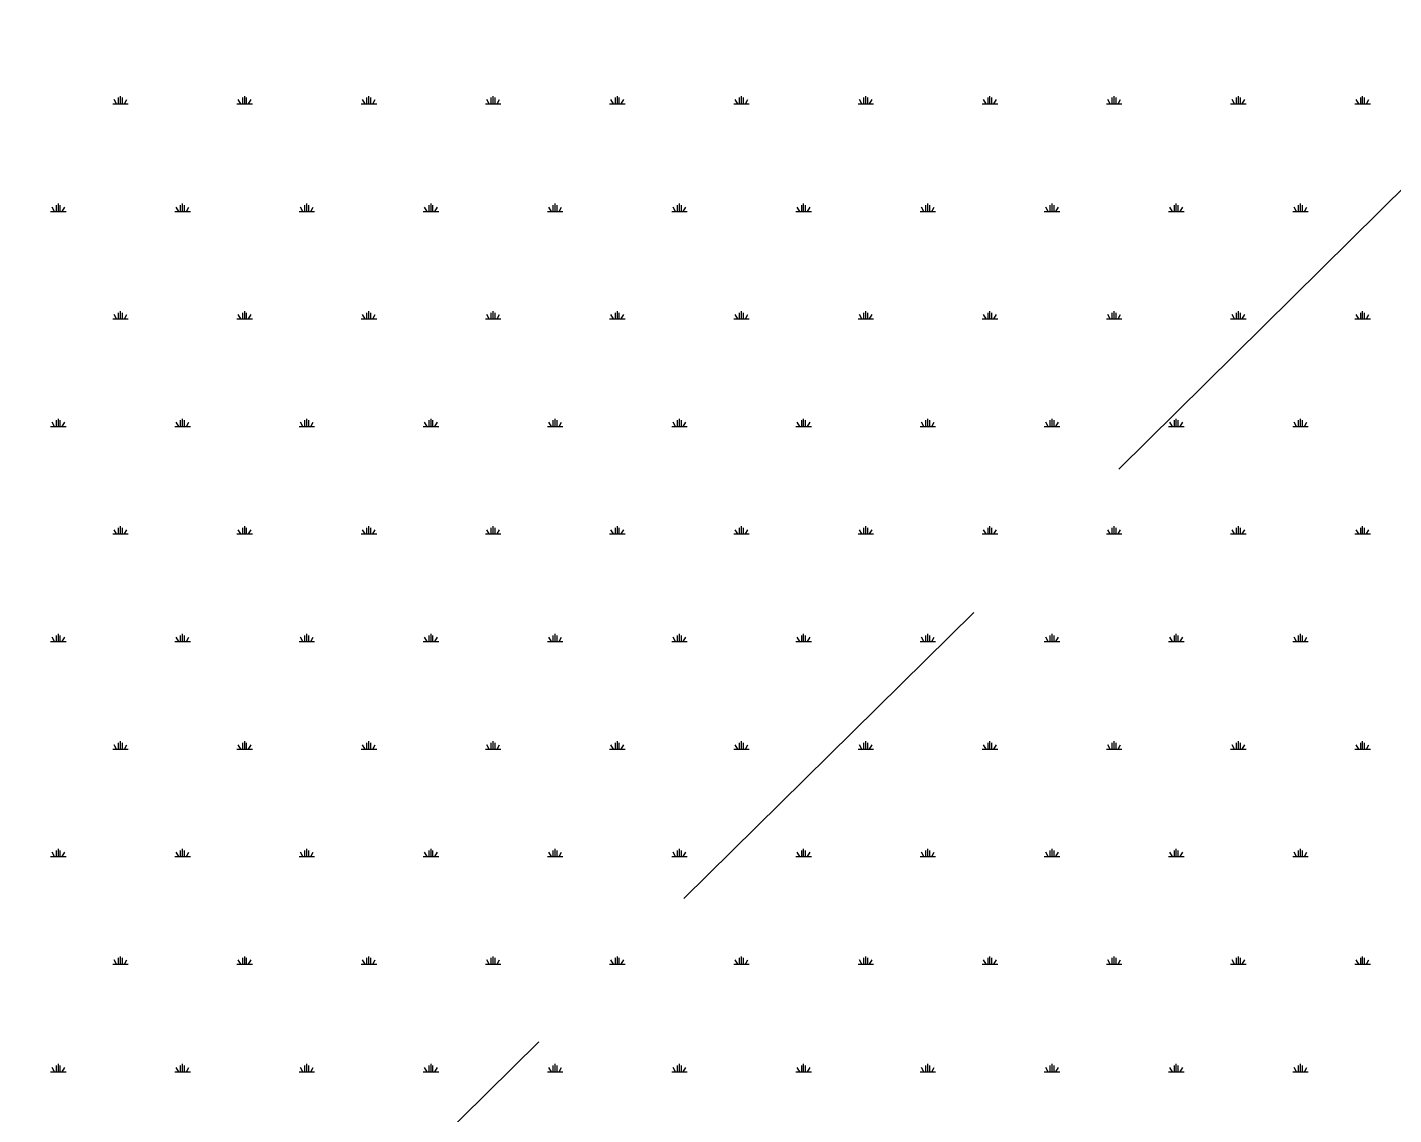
# Model space of a CAD drawing. Header units: millimetres. Extents: x 2999.9 to 3041.9, y 869.6 to 906.3.
# Drawn here: x 3021.801 to 3022.64, y 900.704 to 901.371 of the extents above; entities that cross this region are included whole.
import ezdxf

# ---------------------------------------------------------------- set-up
doc = ezdxf.new("R2010")
doc.units = ezdxf.units.MM
doc.linetypes.add('HIDDEN', pattern=[0.375, 0.25, -0.125])

msp = doc.modelspace()

# ---------------------------------------------------------------- linework, layer by layer
at = {"color": 253, "linetype": 'HIDDEN', "lineweight": 0}
msp.add_line((3019.26921, 897.93752), (3023.26921, 901.88817), dxfattribs=at)
at = {"color": 76, "linetype": 'Continuous'}
for p, q in [((3021.85613, 901.32391), (3021.8546, 901.32655)), ((3021.85732, 901.32391), (3021.85732, 901.32772)), ((3021.85851, 901.32391), (3021.85851, 901.32867)), ((3021.8597, 901.32391), (3021.8597, 901.32772)), ((3021.86089, 901.32391), (3021.86242, 901.32655)), ((3021.93233, 901.32391), (3021.9308, 901.32655)), ((3021.93352, 901.32391), (3021.93352, 901.32772)), ((3021.93471, 901.32391), (3021.93471, 901.32867)), ((3021.9359, 901.32391), (3021.9359, 901.32772)), ((3021.93709, 901.32391), (3021.93862, 901.32655)), ((3022.00853, 901.32391), (3022.007, 901.32655)), ((3022.00972, 901.32391), (3022.00972, 901.32772)), ((3022.01091, 901.32391), (3022.01091, 901.32867)), ((3022.0121, 901.32391), (3022.0121, 901.32772)), ((3022.01329, 901.32391), (3022.01482, 901.32655)), ((3022.08473, 901.32391), (3022.0832, 901.32655)), ((3022.08592, 901.32391), (3022.08592, 901.32772)), ((3022.08711, 901.32391), (3022.08711, 901.32867)), ((3022.0883, 901.32391), (3022.0883, 901.32772)), ((3022.08949, 901.32391), (3022.09102, 901.32655)), ((3022.16093, 901.32391), (3022.1594, 901.32655)), ((3022.16212, 901.32391), (3022.16212, 901.32772)), ((3022.16331, 901.32391), (3022.16331, 901.32867)), ((3022.1645, 901.32391), (3022.1645, 901.32772)), ((3022.16569, 901.32391), (3022.16722, 901.32655)), ((3022.23713, 901.32391), (3022.2356, 901.32655)), ((3022.23832, 901.32391), (3022.23832, 901.32772)), ((3022.23951, 901.32391), (3022.23951, 901.32867)), ((3022.2407, 901.32391), (3022.2407, 901.32772)), ((3022.24189, 901.32391), (3022.24342, 901.32655)), ((3022.31333, 901.32391), (3022.3118, 901.32655)), ((3022.31452, 901.32391), (3022.31452, 901.32772)), ((3022.31571, 901.32391), (3022.31571, 901.32867)), ((3022.3169, 901.32391), (3022.3169, 901.32772)), ((3022.31809, 901.32391), (3022.31962, 901.32655)), ((3022.38953, 901.32391), (3022.388, 901.32655)), ((3022.39072, 901.32391), (3022.39072, 901.32772)), ((3022.39191, 901.32391), (3022.39191, 901.32867)), ((3022.3931, 901.32391), (3022.3931, 901.32772)), ((3022.39429, 901.32391), (3022.39582, 901.32655)), ((3022.46573, 901.32391), (3022.4642, 901.32655)), ((3022.46692, 901.32391), (3022.46692, 901.32772)), ((3022.46811, 901.32391), (3022.46811, 901.32867)), ((3022.4693, 901.32391), (3022.4693, 901.32772)), ((3022.47049, 901.32391), (3022.47202, 901.32655)), ((3022.54193, 901.32391), (3022.5404, 901.32655)), ((3022.54312, 901.32391), (3022.54312, 901.32772)), ((3022.54431, 901.32391), (3022.54431, 901.32867)), ((3022.5455, 901.32391), (3022.5455, 901.32772)), ((3022.54669, 901.32391), (3022.54822, 901.32655)), ((3022.61813, 901.32391), (3022.6166, 901.32655)), ((3022.61932, 901.32391), (3022.61932, 901.32772)), ((3022.62051, 901.32391), (3022.62051, 901.32867)), ((3022.6217, 901.32391), (3022.6217, 901.32772)), ((3022.62289, 901.32391), (3022.62442, 901.32655)), ((3021.85375, 901.32391), (3021.86327, 901.32391)), ((3021.92995, 901.32391), (3021.93947, 901.32391)), ((3022.00615, 901.32391), (3022.01567, 901.32391)), ((3022.08235, 901.32391), (3022.09187, 901.32391)), ((3022.15855, 901.32391), (3022.16807, 901.32391)), ((3022.23475, 901.32391), (3022.24427, 901.32391)), ((3022.31095, 901.32391), (3022.32047, 901.32391)), ((3022.38715, 901.32391), (3022.39667, 901.32391)), ((3022.46335, 901.32391), (3022.47287, 901.32391)), ((3022.53955, 901.32391), (3022.54907, 901.32391)), ((3022.61575, 901.32391), (3022.62527, 901.32391)), ((3021.81565, 901.25792), (3021.82517, 901.25792)), ((3021.81803, 901.25792), (3021.8165, 901.26056)), ((3021.81922, 901.25792), (3021.81922, 901.26173)), ((3021.82041, 901.25792), (3021.82041, 901.26268)), ((3021.8216, 901.25792), (3021.8216, 901.26173)), ((3021.82279, 901.25792), (3021.82432, 901.26056)), ((3021.89185, 901.25792), (3021.90137, 901.25792)), ((3021.89423, 901.25792), (3021.8927, 901.26056)), ((3021.89542, 901.25792), (3021.89542, 901.26173)), ((3021.89661, 901.25792), (3021.89661, 901.26268)), ((3021.8978, 901.25792), (3021.8978, 901.26173)), ((3021.89899, 901.25792), (3021.90052, 901.26056)), ((3021.96805, 901.25792), (3021.97757, 901.25792)), ((3021.97043, 901.25792), (3021.9689, 901.26056)), ((3021.97162, 901.25792), (3021.97162, 901.26173)), ((3021.97281, 901.25792), (3021.97281, 901.26268)), ((3021.974, 901.25792), (3021.974, 901.26173)), ((3021.97519, 901.25792), (3021.97672, 901.26056)), ((3022.04425, 901.25792), (3022.05377, 901.25792)), ((3022.04663, 901.25792), (3022.0451, 901.26056)), ((3022.04782, 901.25792), (3022.04782, 901.26173)), ((3022.04901, 901.25792), (3022.04901, 901.26268)), ((3022.0502, 901.25792), (3022.0502, 901.26173)), ((3022.05139, 901.25792), (3022.05292, 901.26056)), ((3022.12045, 901.25792), (3022.12997, 901.25792)), ((3022.12283, 901.25792), (3022.1213, 901.26056)), ((3022.12402, 901.25792), (3022.12402, 901.26173)), ((3022.12521, 901.25792), (3022.12521, 901.26268)), ((3022.1264, 901.25792), (3022.1264, 901.26173)), ((3022.12759, 901.25792), (3022.12912, 901.26056)), ((3022.19665, 901.25792), (3022.20617, 901.25792)), ((3022.19903, 901.25792), (3022.1975, 901.26056)), ((3022.20022, 901.25792), (3022.20022, 901.26173)), ((3022.20141, 901.25792), (3022.20141, 901.26268)), ((3022.2026, 901.25792), (3022.2026, 901.26173)), ((3022.20379, 901.25792), (3022.20532, 901.26056)), ((3022.27285, 901.25792), (3022.28237, 901.25792)), ((3022.27523, 901.25792), (3022.2737, 901.26056)), ((3022.27642, 901.25792), (3022.27642, 901.26173)), ((3022.27761, 901.25792), (3022.27761, 901.26268)), ((3022.2788, 901.25792), (3022.2788, 901.26173)), ((3022.27999, 901.25792), (3022.28152, 901.26056)), ((3022.34905, 901.25792), (3022.35857, 901.25792)), ((3022.35143, 901.25792), (3022.3499, 901.26056)), ((3022.35262, 901.25792), (3022.35262, 901.26173)), ((3022.35381, 901.25792), (3022.35381, 901.26268)), ((3022.355, 901.25792), (3022.355, 901.26173)), ((3022.35619, 901.25792), (3022.35772, 901.26056)), ((3022.42525, 901.25792), (3022.43477, 901.25792)), ((3022.42763, 901.25792), (3022.4261, 901.26056)), ((3022.42882, 901.25792), (3022.42882, 901.26173)), ((3022.43001, 901.25792), (3022.43001, 901.26268)), ((3022.4312, 901.25792), (3022.4312, 901.26173)), ((3022.43239, 901.25792), (3022.43392, 901.26056)), ((3022.50145, 901.25792), (3022.51097, 901.25792)), ((3022.50383, 901.25792), (3022.5023, 901.26056)), ((3022.50502, 901.25792), (3022.50502, 901.26173)), ((3022.50621, 901.25792), (3022.50621, 901.26268)), ((3022.5074, 901.25792), (3022.5074, 901.26173)), ((3022.50859, 901.25792), (3022.51012, 901.26056)), ((3022.57765, 901.25792), (3022.58717, 901.25792)), ((3022.58003, 901.25792), (3022.5785, 901.26056)), ((3022.58122, 901.25792), (3022.58122, 901.26173)), ((3022.58241, 901.25792), (3022.58241, 901.26268)), ((3022.5836, 901.25792), (3022.5836, 901.26173)), ((3022.58479, 901.25792), (3022.58632, 901.26056)), ((3021.85375, 901.19193), (3021.86327, 901.19193)), ((3021.85613, 901.19193), (3021.8546, 901.19457)), ((3021.85732, 901.19193), (3021.85732, 901.19574)), ((3021.85851, 901.19193), (3021.85851, 901.19669)), ((3021.8597, 901.19193), (3021.8597, 901.19574)), ((3021.86089, 901.19193), (3021.86242, 901.19457)), ((3021.92995, 901.19193), (3021.93947, 901.19193)), ((3021.93233, 901.19193), (3021.9308, 901.19457)), ((3021.93352, 901.19193), (3021.93352, 901.19574)), ((3021.93471, 901.19193), (3021.93471, 901.19669)), ((3021.9359, 901.19193), (3021.9359, 901.19574)), ((3021.93709, 901.19193), (3021.93862, 901.19457)), ((3022.00615, 901.19193), (3022.01567, 901.19193)), ((3022.00853, 901.19193), (3022.007, 901.19457)), ((3022.00972, 901.19193), (3022.00972, 901.19574)), ((3022.01091, 901.19193), (3022.01091, 901.19669)), ((3022.0121, 901.19193), (3022.0121, 901.19574)), ((3022.01329, 901.19193), (3022.01482, 901.19457)), ((3022.08235, 901.19193), (3022.09187, 901.19193)), ((3022.08473, 901.19193), (3022.0832, 901.19457)), ((3022.08592, 901.19193), (3022.08592, 901.19574)), ((3022.08711, 901.19193), (3022.08711, 901.19669)), ((3022.0883, 901.19193), (3022.0883, 901.19574)), ((3022.08949, 901.19193), (3022.09102, 901.19457)), ((3022.15855, 901.19193), (3022.16807, 901.19193)), ((3022.16093, 901.19193), (3022.1594, 901.19457)), ((3022.16212, 901.19193), (3022.16212, 901.19574)), ((3022.16331, 901.19193), (3022.16331, 901.19669)), ((3022.1645, 901.19193), (3022.1645, 901.19574)), ((3022.16569, 901.19193), (3022.16722, 901.19457)), ((3022.23475, 901.19193), (3022.24427, 901.19193)), ((3022.23713, 901.19193), (3022.2356, 901.19457)), ((3022.23832, 901.19193), (3022.23832, 901.19574)), ((3022.23951, 901.19193), (3022.23951, 901.19669)), ((3022.2407, 901.19193), (3022.2407, 901.19574)), ((3022.24189, 901.19193), (3022.24342, 901.19457)), ((3022.31095, 901.19193), (3022.32047, 901.19193)), ((3022.31333, 901.19193), (3022.3118, 901.19457)), ((3022.31452, 901.19193), (3022.31452, 901.19574)), ((3022.31571, 901.19193), (3022.31571, 901.19669)), ((3022.3169, 901.19193), (3022.3169, 901.19574)), ((3022.31809, 901.19193), (3022.31962, 901.19457)), ((3022.38715, 901.19193), (3022.39667, 901.19193)), ((3022.38953, 901.19193), (3022.388, 901.19457)), ((3022.39072, 901.19193), (3022.39072, 901.19574)), ((3022.39191, 901.19193), (3022.39191, 901.19669)), ((3022.3931, 901.19193), (3022.3931, 901.19574)), ((3022.39429, 901.19193), (3022.39582, 901.19457)), ((3022.46335, 901.19193), (3022.47287, 901.19193)), ((3022.46573, 901.19193), (3022.4642, 901.19457)), ((3022.46692, 901.19193), (3022.46692, 901.19574)), ((3022.46811, 901.19193), (3022.46811, 901.19669)), ((3022.4693, 901.19193), (3022.4693, 901.19574)), ((3022.47049, 901.19193), (3022.47202, 901.19457)), ((3022.53955, 901.19193), (3022.54907, 901.19193)), ((3022.54193, 901.19193), (3022.5404, 901.19457)), ((3022.54312, 901.19193), (3022.54312, 901.19574)), ((3022.54431, 901.19193), (3022.54431, 901.19669)), ((3022.5455, 901.19193), (3022.5455, 901.19574)), ((3022.54669, 901.19193), (3022.54822, 901.19457)), ((3022.61575, 901.19193), (3022.62527, 901.19193)), ((3022.61813, 901.19193), (3022.6166, 901.19457)), ((3022.61932, 901.19193), (3022.61932, 901.19574)), ((3022.62051, 901.19193), (3022.62051, 901.19669)), ((3022.6217, 901.19193), (3022.6217, 901.19574)), ((3022.62289, 901.19193), (3022.62442, 901.19457)), ((3021.81565, 901.12594), (3021.82517, 901.12594)), ((3021.81803, 901.12594), (3021.8165, 901.12858)), ((3021.81922, 901.12594), (3021.81922, 901.12975)), ((3021.82041, 901.12594), (3021.82041, 901.1307)), ((3021.8216, 901.12594), (3021.8216, 901.12975)), ((3021.82279, 901.12594), (3021.82432, 901.12858)), ((3021.89185, 901.12594), (3021.90137, 901.12594)), ((3021.89423, 901.12594), (3021.8927, 901.12858)), ((3021.89542, 901.12594), (3021.89542, 901.12975)), ((3021.89661, 901.12594), (3021.89661, 901.1307)), ((3021.8978, 901.12594), (3021.8978, 901.12975)), ((3021.89899, 901.12594), (3021.90052, 901.12858)), ((3021.96805, 901.12594), (3021.97757, 901.12594)), ((3021.97043, 901.12594), (3021.9689, 901.12858)), ((3021.97162, 901.12594), (3021.97162, 901.12975)), ((3021.97281, 901.12594), (3021.97281, 901.1307)), ((3021.974, 901.12594), (3021.974, 901.12975)), ((3021.97519, 901.12594), (3021.97672, 901.12858)), ((3022.04425, 901.12594), (3022.05377, 901.12594)), ((3022.04663, 901.12594), (3022.0451, 901.12858)), ((3022.04782, 901.12594), (3022.04782, 901.12975)), ((3022.04901, 901.12594), (3022.04901, 901.1307)), ((3022.0502, 901.12594), (3022.0502, 901.12975)), ((3022.05139, 901.12594), (3022.05292, 901.12858)), ((3022.12045, 901.12594), (3022.12997, 901.12594)), ((3022.12283, 901.12594), (3022.1213, 901.12858)), ((3022.12402, 901.12594), (3022.12402, 901.12975)), ((3022.12521, 901.12594), (3022.12521, 901.1307)), ((3022.1264, 901.12594), (3022.1264, 901.12975)), ((3022.12759, 901.12594), (3022.12912, 901.12858)), ((3022.19665, 901.12594), (3022.20617, 901.12594)), ((3022.19903, 901.12594), (3022.1975, 901.12858)), ((3022.20022, 901.12594), (3022.20022, 901.12975)), ((3022.20141, 901.12594), (3022.20141, 901.1307)), ((3022.2026, 901.12594), (3022.2026, 901.12975)), ((3022.20379, 901.12594), (3022.20532, 901.12858)), ((3022.27285, 901.12594), (3022.28237, 901.12594)), ((3022.27523, 901.12594), (3022.2737, 901.12858)), ((3022.27642, 901.12594), (3022.27642, 901.12975)), ((3022.27761, 901.12594), (3022.27761, 901.1307)), ((3022.2788, 901.12594), (3022.2788, 901.12975)), ((3022.27999, 901.12594), (3022.28152, 901.12858)), ((3022.34905, 901.12594), (3022.35857, 901.12594)), ((3022.35143, 901.12594), (3022.3499, 901.12858)), ((3022.35262, 901.12594), (3022.35262, 901.12975)), ((3022.35381, 901.12594), (3022.35381, 901.1307)), ((3022.355, 901.12594), (3022.355, 901.12975)), ((3022.35619, 901.12594), (3022.35772, 901.12858)), ((3022.42525, 901.12594), (3022.43477, 901.12594)), ((3022.42763, 901.12594), (3022.4261, 901.12858)), ((3022.42882, 901.12594), (3022.42882, 901.12975)), ((3022.43001, 901.12594), (3022.43001, 901.1307)), ((3022.4312, 901.12594), (3022.4312, 901.12975)), ((3022.43239, 901.12594), (3022.43392, 901.12858)), ((3022.50145, 901.12594), (3022.51097, 901.12594)), ((3022.50383, 901.12594), (3022.5023, 901.12858)), ((3022.50502, 901.12594), (3022.50502, 901.12975)), ((3022.50621, 901.12594), (3022.50621, 901.1307)), ((3022.5074, 901.12594), (3022.5074, 901.12975)), ((3022.50859, 901.12594), (3022.51012, 901.12858)), ((3022.57765, 901.12594), (3022.58717, 901.12594)), ((3022.58003, 901.12594), (3022.5785, 901.12858)), ((3022.58122, 901.12594), (3022.58122, 901.12975)), ((3022.58241, 901.12594), (3022.58241, 901.1307)), ((3022.5836, 901.12594), (3022.5836, 901.12975)), ((3022.58479, 901.12594), (3022.58632, 901.12858)), ((3021.85375, 901.05995), (3021.86327, 901.05995)), ((3021.85613, 901.05995), (3021.8546, 901.06259)), ((3021.85732, 901.05995), (3021.85732, 901.06376)), ((3021.85851, 901.05995), (3021.85851, 901.06471)), ((3021.8597, 901.05995), (3021.8597, 901.06376)), ((3021.86089, 901.05995), (3021.86242, 901.06259)), ((3021.92995, 901.05995), (3021.93947, 901.05995)), ((3021.93233, 901.05995), (3021.9308, 901.06259)), ((3021.93352, 901.05995), (3021.93352, 901.06376)), ((3021.93471, 901.05995), (3021.93471, 901.06471)), ((3021.9359, 901.05995), (3021.9359, 901.06376)), ((3021.93709, 901.05995), (3021.93862, 901.06259)), ((3022.00615, 901.05995), (3022.01567, 901.05995)), ((3022.00853, 901.05995), (3022.007, 901.06259)), ((3022.00972, 901.05995), (3022.00972, 901.06376)), ((3022.01091, 901.05995), (3022.01091, 901.06471)), ((3022.0121, 901.05995), (3022.0121, 901.06376)), ((3022.01329, 901.05995), (3022.01482, 901.06259)), ((3022.08235, 901.05995), (3022.09187, 901.05995)), ((3022.08473, 901.05995), (3022.0832, 901.06259)), ((3022.08592, 901.05995), (3022.08592, 901.06376)), ((3022.08711, 901.05995), (3022.08711, 901.06471)), ((3022.0883, 901.05995), (3022.0883, 901.06376)), ((3022.08949, 901.05995), (3022.09102, 901.06259)), ((3022.15855, 901.05995), (3022.16807, 901.05995)), ((3022.16093, 901.05995), (3022.1594, 901.06259)), ((3022.16212, 901.05995), (3022.16212, 901.06376)), ((3022.16331, 901.05995), (3022.16331, 901.06471)), ((3022.1645, 901.05995), (3022.1645, 901.06376)), ((3022.16569, 901.05995), (3022.16722, 901.06259)), ((3022.23475, 901.05995), (3022.24427, 901.05995)), ((3022.23713, 901.05995), (3022.2356, 901.06259)), ((3022.23832, 901.05995), (3022.23832, 901.06376)), ((3022.23951, 901.05995), (3022.23951, 901.06471)), ((3022.2407, 901.05995), (3022.2407, 901.06376)), ((3022.24189, 901.05995), (3022.24342, 901.06259)), ((3022.31095, 901.05995), (3022.32047, 901.05995)), ((3022.31333, 901.05995), (3022.3118, 901.06259)), ((3022.31452, 901.05995), (3022.31452, 901.06376)), ((3022.31571, 901.05995), (3022.31571, 901.06471)), ((3022.3169, 901.05995), (3022.3169, 901.06376)), ((3022.31809, 901.05995), (3022.31962, 901.06259)), ((3022.38715, 901.05995), (3022.39667, 901.05995)), ((3022.38953, 901.05995), (3022.388, 901.06259)), ((3022.39072, 901.05995), (3022.39072, 901.06376)), ((3022.39191, 901.05995), (3022.39191, 901.06471)), ((3022.3931, 901.05995), (3022.3931, 901.06376)), ((3022.39429, 901.05995), (3022.39582, 901.06259)), ((3022.46335, 901.05995), (3022.47287, 901.05995)), ((3022.46573, 901.05995), (3022.4642, 901.06259)), ((3022.46692, 901.05995), (3022.46692, 901.06376)), ((3022.46811, 901.05995), (3022.46811, 901.06471)), ((3022.4693, 901.05995), (3022.4693, 901.06376)), ((3022.47049, 901.05995), (3022.47202, 901.06259)), ((3022.53955, 901.05995), (3022.54907, 901.05995)), ((3022.54193, 901.05995), (3022.5404, 901.06259)), ((3022.54312, 901.05995), (3022.54312, 901.06376)), ((3022.54431, 901.05995), (3022.54431, 901.06471)), ((3022.5455, 901.05995), (3022.5455, 901.06376)), ((3022.54669, 901.05995), (3022.54822, 901.06259)), ((3022.61575, 901.05995), (3022.62527, 901.05995)), ((3022.61813, 901.05995), (3022.6166, 901.06259)), ((3022.61932, 901.05995), (3022.61932, 901.06376)), ((3022.62051, 901.05995), (3022.62051, 901.06471)), ((3022.6217, 901.05995), (3022.6217, 901.06376)), ((3022.62289, 901.05995), (3022.62442, 901.06259)), ((3021.82041, 900.99395), (3021.82041, 900.99872)), ((3021.89661, 900.99395), (3021.89661, 900.99872)), ((3021.97281, 900.99395), (3021.97281, 900.99872)), ((3022.04901, 900.99395), (3022.04901, 900.99872)), ((3022.12521, 900.99395), (3022.12521, 900.99872)), ((3022.20141, 900.99395), (3022.20141, 900.99872)), ((3022.27761, 900.99395), (3022.27761, 900.99872)), ((3022.35381, 900.99395), (3022.35381, 900.99872)), ((3022.43001, 900.99395), (3022.43001, 900.99872)), ((3022.50621, 900.99395), (3022.50621, 900.99872)), ((3022.58241, 900.99395), (3022.58241, 900.99872)), ((3021.81565, 900.99395), (3021.82517, 900.99395)), ((3021.81803, 900.99395), (3021.8165, 900.99659)), ((3021.81922, 900.99395), (3021.81922, 900.99776)), ((3021.8216, 900.99395), (3021.8216, 900.99776)), ((3021.82279, 900.99396), (3021.82432, 900.9966)), ((3021.89185, 900.99395), (3021.90137, 900.99395)), ((3021.89423, 900.99395), (3021.8927, 900.99659)), ((3021.89542, 900.99395), (3021.89542, 900.99776)), ((3021.8978, 900.99395), (3021.8978, 900.99776)), ((3021.89899, 900.99396), (3021.90052, 900.9966)), ((3021.96805, 900.99395), (3021.97757, 900.99395)), ((3021.97043, 900.99395), (3021.9689, 900.99659)), ((3021.97162, 900.99395), (3021.97162, 900.99776)), ((3021.974, 900.99395), (3021.974, 900.99776)), ((3021.97519, 900.99396), (3021.97672, 900.9966)), ((3022.04425, 900.99395), (3022.05377, 900.99395)), ((3022.04663, 900.99395), (3022.0451, 900.99659)), ((3022.04782, 900.99395), (3022.04782, 900.99776)), ((3022.0502, 900.99395), (3022.0502, 900.99776)), ((3022.05139, 900.99396), (3022.05292, 900.9966)), ((3022.12045, 900.99395), (3022.12997, 900.99395)), ((3022.12283, 900.99395), (3022.1213, 900.99659)), ((3022.12402, 900.99395), (3022.12402, 900.99776)), ((3022.1264, 900.99395), (3022.1264, 900.99776)), ((3022.12759, 900.99396), (3022.12912, 900.9966)), ((3022.19665, 900.99395), (3022.20617, 900.99395)), ((3022.19903, 900.99395), (3022.1975, 900.99659)), ((3022.20022, 900.99395), (3022.20022, 900.99776)), ((3022.2026, 900.99395), (3022.2026, 900.99776)), ((3022.20379, 900.99396), (3022.20532, 900.9966)), ((3022.27285, 900.99395), (3022.28237, 900.99395)), ((3022.27523, 900.99395), (3022.2737, 900.99659)), ((3022.27642, 900.99395), (3022.27642, 900.99776)), ((3022.2788, 900.99395), (3022.2788, 900.99776)), ((3022.27999, 900.99396), (3022.28152, 900.9966)), ((3022.34905, 900.99395), (3022.35857, 900.99395)), ((3022.35143, 900.99395), (3022.3499, 900.99659)), ((3022.35262, 900.99395), (3022.35262, 900.99776)), ((3022.355, 900.99395), (3022.355, 900.99776)), ((3022.35619, 900.99396), (3022.35772, 900.9966)), ((3022.42525, 900.99395), (3022.43477, 900.99395)), ((3022.42763, 900.99395), (3022.4261, 900.99659)), ((3022.42882, 900.99395), (3022.42882, 900.99776)), ((3022.4312, 900.99395), (3022.4312, 900.99776)), ((3022.43239, 900.99396), (3022.43392, 900.9966)), ((3022.50145, 900.99395), (3022.51097, 900.99395)), ((3022.50383, 900.99395), (3022.5023, 900.99659)), ((3022.50502, 900.99395), (3022.50502, 900.99776)), ((3022.5074, 900.99395), (3022.5074, 900.99776)), ((3022.50859, 900.99396), (3022.51012, 900.9966)), ((3022.57765, 900.99395), (3022.58717, 900.99395)), ((3022.58003, 900.99395), (3022.5785, 900.99659)), ((3022.58122, 900.99395), (3022.58122, 900.99776)), ((3022.5836, 900.99395), (3022.5836, 900.99776)), ((3022.58479, 900.99396), (3022.58632, 900.9966)), ((3021.85732, 900.92796), (3021.85732, 900.93177)), ((3021.85851, 900.92796), (3021.85851, 900.93273)), ((3021.8597, 900.92796), (3021.8597, 900.93177)), ((3021.93352, 900.92796), (3021.93352, 900.93177)), ((3021.93471, 900.92796), (3021.93471, 900.93273)), ((3021.9359, 900.92796), (3021.9359, 900.93177)), ((3022.00972, 900.92796), (3022.00972, 900.93177)), ((3022.01091, 900.92796), (3022.01091, 900.93273)), ((3022.0121, 900.92796), (3022.0121, 900.93177)), ((3022.08592, 900.92796), (3022.08592, 900.93177)), ((3022.08711, 900.92796), (3022.08711, 900.93273)), ((3022.0883, 900.92796), (3022.0883, 900.93177)), ((3022.16212, 900.92796), (3022.16212, 900.93177)), ((3022.16331, 900.92796), (3022.16331, 900.93273)), ((3022.1645, 900.92796), (3022.1645, 900.93177)), ((3022.23832, 900.92796), (3022.23832, 900.93177)), ((3022.23951, 900.92796), (3022.23951, 900.93273)), ((3022.2407, 900.92796), (3022.2407, 900.93177)), ((3022.31452, 900.92796), (3022.31452, 900.93177)), ((3022.31571, 900.92796), (3022.31571, 900.93273)), ((3022.3169, 900.92796), (3022.3169, 900.93177)), ((3022.39072, 900.92796), (3022.39072, 900.93177)), ((3022.39191, 900.92796), (3022.39191, 900.93273)), ((3022.3931, 900.92796), (3022.3931, 900.93177)), ((3022.46692, 900.92796), (3022.46692, 900.93177)), ((3022.46811, 900.92796), (3022.46811, 900.93273)), ((3022.4693, 900.92796), (3022.4693, 900.93177)), ((3022.54312, 900.92796), (3022.54312, 900.93177)), ((3022.54431, 900.92796), (3022.54431, 900.93273)), ((3022.5455, 900.92796), (3022.5455, 900.93177)), ((3022.61932, 900.92796), (3022.61932, 900.93177)), ((3022.62051, 900.92796), (3022.62051, 900.93273)), ((3022.6217, 900.92796), (3022.6217, 900.93177)), ((3021.85375, 900.92796), (3021.86327, 900.92796)), ((3021.85613, 900.92796), (3021.8546, 900.9306)), ((3021.86089, 900.92796), (3021.86242, 900.9306)), ((3021.92995, 900.92796), (3021.93947, 900.92796)), ((3021.93233, 900.92796), (3021.9308, 900.9306)), ((3021.93709, 900.92796), (3021.93862, 900.9306)), ((3022.00615, 900.92796), (3022.01567, 900.92796)), ((3022.00853, 900.92796), (3022.007, 900.9306)), ((3022.01329, 900.92796), (3022.01482, 900.9306)), ((3022.08235, 900.92796), (3022.09187, 900.92796)), ((3022.08473, 900.92796), (3022.0832, 900.9306)), ((3022.08949, 900.92796), (3022.09102, 900.9306)), ((3022.15855, 900.92796), (3022.16807, 900.92796)), ((3022.16093, 900.92796), (3022.1594, 900.9306)), ((3022.16569, 900.92796), (3022.16722, 900.9306)), ((3022.23475, 900.92796), (3022.24427, 900.92796)), ((3022.23713, 900.92796), (3022.2356, 900.9306)), ((3022.24189, 900.92796), (3022.24342, 900.9306)), ((3022.31095, 900.92796), (3022.32047, 900.92796)), ((3022.31333, 900.92796), (3022.3118, 900.9306)), ((3022.31809, 900.92796), (3022.31962, 900.9306)), ((3022.38715, 900.92796), (3022.39667, 900.92796)), ((3022.38953, 900.92796), (3022.388, 900.9306)), ((3022.39429, 900.92796), (3022.39582, 900.9306)), ((3022.46335, 900.92796), (3022.47287, 900.92796)), ((3022.46573, 900.92796), (3022.4642, 900.9306)), ((3022.47049, 900.92796), (3022.47202, 900.9306)), ((3022.53955, 900.92796), (3022.54907, 900.92796)), ((3022.54193, 900.92796), (3022.5404, 900.9306)), ((3022.54669, 900.92796), (3022.54822, 900.9306)), ((3022.61575, 900.92796), (3022.62527, 900.92796)), ((3022.61813, 900.92796), (3022.6166, 900.9306)), ((3022.62289, 900.92796), (3022.62442, 900.9306)), ((3021.81803, 900.86197), (3021.8165, 900.86461)), ((3021.81922, 900.86197), (3021.81922, 900.86578)), ((3021.82041, 900.86197), (3021.82041, 900.86673)), ((3021.8216, 900.86197), (3021.8216, 900.86578)), ((3021.82279, 900.86197), (3021.82432, 900.86461)), ((3021.89423, 900.86197), (3021.8927, 900.86461)), ((3021.89542, 900.86197), (3021.89542, 900.86578)), ((3021.89661, 900.86197), (3021.89661, 900.86673)), ((3021.8978, 900.86197), (3021.8978, 900.86578)), ((3021.89899, 900.86197), (3021.90052, 900.86461)), ((3021.97043, 900.86197), (3021.9689, 900.86461)), ((3021.97162, 900.86197), (3021.97162, 900.86578)), ((3021.97281, 900.86197), (3021.97281, 900.86673)), ((3021.974, 900.86197), (3021.974, 900.86578)), ((3021.97519, 900.86197), (3021.97672, 900.86461)), ((3022.04663, 900.86197), (3022.0451, 900.86461)), ((3022.04782, 900.86197), (3022.04782, 900.86578)), ((3022.04901, 900.86197), (3022.04901, 900.86673)), ((3022.0502, 900.86197), (3022.0502, 900.86578)), ((3022.05139, 900.86197), (3022.05292, 900.86461)), ((3022.12283, 900.86197), (3022.1213, 900.86461)), ((3022.12402, 900.86197), (3022.12402, 900.86578)), ((3022.12521, 900.86197), (3022.12521, 900.86673)), ((3022.1264, 900.86197), (3022.1264, 900.86578)), ((3022.12759, 900.86197), (3022.12912, 900.86461)), ((3022.19903, 900.86197), (3022.1975, 900.86461)), ((3022.20022, 900.86197), (3022.20022, 900.86578)), ((3022.20141, 900.86197), (3022.20141, 900.86673)), ((3022.2026, 900.86197), (3022.2026, 900.86578)), ((3022.20379, 900.86197), (3022.20532, 900.86461)), ((3022.27523, 900.86197), (3022.2737, 900.86461)), ((3022.27642, 900.86197), (3022.27642, 900.86578)), ((3022.27761, 900.86197), (3022.27761, 900.86673)), ((3022.2788, 900.86197), (3022.2788, 900.86578)), ((3022.27999, 900.86197), (3022.28152, 900.86461)), ((3022.35143, 900.86197), (3022.3499, 900.86461)), ((3022.35262, 900.86197), (3022.35262, 900.86578)), ((3022.35381, 900.86197), (3022.35381, 900.86673)), ((3022.355, 900.86197), (3022.355, 900.86578)), ((3022.35619, 900.86197), (3022.35772, 900.86461)), ((3022.42763, 900.86197), (3022.4261, 900.86461)), ((3022.42882, 900.86197), (3022.42882, 900.86578)), ((3022.43001, 900.86197), (3022.43001, 900.86673)), ((3022.4312, 900.86197), (3022.4312, 900.86578)), ((3022.43239, 900.86197), (3022.43392, 900.86461)), ((3022.50383, 900.86197), (3022.5023, 900.86461)), ((3022.50502, 900.86197), (3022.50502, 900.86578)), ((3022.50621, 900.86197), (3022.50621, 900.86673)), ((3022.5074, 900.86197), (3022.5074, 900.86578)), ((3022.50859, 900.86197), (3022.51012, 900.86461)), ((3022.58003, 900.86197), (3022.5785, 900.86461)), ((3022.58122, 900.86197), (3022.58122, 900.86578)), ((3022.58241, 900.86197), (3022.58241, 900.86673)), ((3022.5836, 900.86197), (3022.5836, 900.86578)), ((3022.58479, 900.86197), (3022.58632, 900.86461)), ((3021.81565, 900.86197), (3021.82517, 900.86197)), ((3021.89185, 900.86197), (3021.90137, 900.86197)), ((3021.96805, 900.86197), (3021.97757, 900.86197)), ((3022.04425, 900.86197), (3022.05377, 900.86197)), ((3022.12045, 900.86197), (3022.12997, 900.86197)), ((3022.19665, 900.86197), (3022.20617, 900.86197)), ((3022.27285, 900.86197), (3022.28237, 900.86197)), ((3022.34905, 900.86197), (3022.35857, 900.86197)), ((3022.42525, 900.86197), (3022.43477, 900.86197)), ((3022.50145, 900.86197), (3022.51097, 900.86197)), ((3022.57765, 900.86197), (3022.58717, 900.86197)), ((3021.85613, 900.79598), (3021.8546, 900.79862)), ((3021.85732, 900.79598), (3021.85732, 900.79979)), ((3021.85851, 900.79598), (3021.85851, 900.80074)), ((3021.8597, 900.79598), (3021.8597, 900.79979)), ((3021.86089, 900.79598), (3021.86242, 900.79862)), ((3021.93233, 900.79598), (3021.9308, 900.79862)), ((3021.93352, 900.79598), (3021.93352, 900.79979)), ((3021.93471, 900.79598), (3021.93471, 900.80074)), ((3021.9359, 900.79598), (3021.9359, 900.79979)), ((3021.93709, 900.79598), (3021.93862, 900.79862)), ((3022.00853, 900.79598), (3022.007, 900.79862)), ((3022.00972, 900.79598), (3022.00972, 900.79979)), ((3022.01091, 900.79598), (3022.01091, 900.80074)), ((3022.0121, 900.79598), (3022.0121, 900.79979)), ((3022.01329, 900.79598), (3022.01482, 900.79862)), ((3022.08473, 900.79598), (3022.0832, 900.79862)), ((3022.08592, 900.79598), (3022.08592, 900.79979)), ((3022.08711, 900.79598), (3022.08711, 900.80074)), ((3022.0883, 900.79598), (3022.0883, 900.79979)), ((3022.08949, 900.79598), (3022.09102, 900.79862)), ((3022.16093, 900.79598), (3022.1594, 900.79862)), ((3022.16212, 900.79598), (3022.16212, 900.79979)), ((3022.16331, 900.79598), (3022.16331, 900.80074)), ((3022.1645, 900.79709), (3022.1645, 900.79979)), ((3022.1645, 900.79598), (3022.1645, 900.79709)), ((3022.16569, 900.79598), (3022.16722, 900.79862)), ((3022.23713, 900.79598), (3022.2356, 900.79862)), ((3022.23832, 900.79598), (3022.23832, 900.79979)), ((3022.23951, 900.79598), (3022.23951, 900.80074)), ((3022.2407, 900.79598), (3022.2407, 900.79979)), ((3022.24189, 900.79598), (3022.24342, 900.79862)), ((3022.31333, 900.79598), (3022.3118, 900.79862)), ((3022.31452, 900.79598), (3022.31452, 900.79979)), ((3022.31571, 900.79598), (3022.31571, 900.80074)), ((3022.3169, 900.79598), (3022.3169, 900.79979)), ((3022.31809, 900.79598), (3022.31962, 900.79862)), ((3022.38953, 900.79598), (3022.388, 900.79862)), ((3022.39072, 900.79598), (3022.39072, 900.79979)), ((3022.39191, 900.79598), (3022.39191, 900.80074)), ((3022.3931, 900.79598), (3022.3931, 900.79979)), ((3022.39429, 900.79598), (3022.39582, 900.79862)), ((3022.46573, 900.79598), (3022.4642, 900.79862)), ((3022.46692, 900.79598), (3022.46692, 900.79979)), ((3022.46811, 900.79598), (3022.46811, 900.80074)), ((3022.4693, 900.79598), (3022.4693, 900.79979)), ((3022.47049, 900.79598), (3022.47202, 900.79862)), ((3022.54193, 900.79598), (3022.5404, 900.79862)), ((3022.54312, 900.79598), (3022.54312, 900.79979)), ((3022.54431, 900.79598), (3022.54431, 900.80074)), ((3022.5455, 900.79598), (3022.5455, 900.79979)), ((3022.54669, 900.79598), (3022.54822, 900.79862)), ((3022.61813, 900.79598), (3022.6166, 900.79862)), ((3022.61932, 900.79598), (3022.61932, 900.79979)), ((3022.62051, 900.79598), (3022.62051, 900.80074)), ((3022.6217, 900.79598), (3022.6217, 900.79979)), ((3022.62289, 900.79598), (3022.62442, 900.79862)), ((3021.85375, 900.79598), (3021.86327, 900.79598)), ((3021.92995, 900.79598), (3021.93947, 900.79598)), ((3022.00615, 900.79598), (3022.01567, 900.79598)), ((3022.08235, 900.79598), (3022.09187, 900.79598)), ((3022.15855, 900.79598), (3022.16338, 900.79598)), ((3022.16338, 900.79598), (3022.16807, 900.79598)), ((3022.23475, 900.79598), (3022.24427, 900.79598)), ((3022.31095, 900.79598), (3022.32047, 900.79598)), ((3022.38715, 900.79598), (3022.39667, 900.79598)), ((3022.46335, 900.79598), (3022.47287, 900.79598)), ((3022.53955, 900.79598), (3022.54907, 900.79598)), ((3022.61575, 900.79598), (3022.62527, 900.79598)), ((3021.81565, 900.72999), (3021.82517, 900.72999)), ((3021.81803, 900.72999), (3021.8165, 900.73263)), ((3021.81922, 900.72999), (3021.81922, 900.7338)), ((3021.82041, 900.72999), (3021.82041, 900.73475)), ((3021.8216, 900.72999), (3021.8216, 900.7338)), ((3021.82279, 900.72999), (3021.82432, 900.73263)), ((3021.89185, 900.72999), (3021.90137, 900.72999)), ((3021.89423, 900.72999), (3021.8927, 900.73263)), ((3021.89542, 900.72999), (3021.89542, 900.7338)), ((3021.89661, 900.72999), (3021.89661, 900.73475)), ((3021.8978, 900.72999), (3021.8978, 900.7338)), ((3021.89899, 900.72999), (3021.90052, 900.73263)), ((3021.96805, 900.72999), (3021.97757, 900.72999)), ((3021.97043, 900.72999), (3021.9689, 900.73263)), ((3021.97162, 900.72999), (3021.97162, 900.7338)), ((3021.97281, 900.72999), (3021.97281, 900.73475)), ((3021.974, 900.72999), (3021.974, 900.7338)), ((3021.97519, 900.72999), (3021.97672, 900.73263)), ((3022.04425, 900.72999), (3022.05377, 900.72999)), ((3022.04663, 900.72999), (3022.0451, 900.73263)), ((3022.04782, 900.72999), (3022.04782, 900.7338)), ((3022.04901, 900.72999), (3022.04901, 900.73475)), ((3022.0502, 900.72999), (3022.0502, 900.7338)), ((3022.05139, 900.72999), (3022.05292, 900.73263)), ((3022.12045, 900.72999), (3022.12997, 900.72999)), ((3022.12283, 900.72999), (3022.1213, 900.73263)), ((3022.12402, 900.72999), (3022.12402, 900.7338)), ((3022.12521, 900.72999), (3022.12521, 900.73475)), ((3022.1264, 900.72999), (3022.1264, 900.7338)), ((3022.12759, 900.72999), (3022.12912, 900.73263)), ((3022.19665, 900.72999), (3022.20617, 900.72999)), ((3022.19903, 900.72999), (3022.1975, 900.73263)), ((3022.20022, 900.72999), (3022.20022, 900.7338)), ((3022.20141, 900.72999), (3022.20141, 900.73475)), ((3022.2026, 900.72999), (3022.2026, 900.7338)), ((3022.20379, 900.72999), (3022.20532, 900.73263)), ((3022.27285, 900.72999), (3022.28237, 900.72999)), ((3022.27523, 900.72999), (3022.2737, 900.73263)), ((3022.27642, 900.72999), (3022.27642, 900.7338)), ((3022.27761, 900.72999), (3022.27761, 900.73475)), ((3022.2788, 900.72999), (3022.2788, 900.7338)), ((3022.27999, 900.72999), (3022.28152, 900.73263)), ((3022.34905, 900.72999), (3022.35857, 900.72999)), ((3022.35143, 900.72999), (3022.3499, 900.73263)), ((3022.35262, 900.72999), (3022.35262, 900.7338)), ((3022.35381, 900.72999), (3022.35381, 900.73475)), ((3022.355, 900.72999), (3022.355, 900.7338)), ((3022.35619, 900.72999), (3022.35772, 900.73263)), ((3022.42525, 900.72999), (3022.43477, 900.72999)), ((3022.42763, 900.72999), (3022.4261, 900.73263)), ((3022.42882, 900.72999), (3022.42882, 900.7338)), ((3022.43001, 900.72999), (3022.43001, 900.73475)), ((3022.4312, 900.72999), (3022.4312, 900.7338)), ((3022.43239, 900.72999), (3022.43392, 900.73263)), ((3022.50145, 900.72999), (3022.51097, 900.72999)), ((3022.50383, 900.72999), (3022.5023, 900.73263)), ((3022.50502, 900.72999), (3022.50502, 900.7338)), ((3022.50621, 900.72999), (3022.50621, 900.73475)), ((3022.5074, 900.72999), (3022.5074, 900.7338)), ((3022.50859, 900.72999), (3022.51012, 900.73263)), ((3022.57765, 900.72999), (3022.58717, 900.72999)), ((3022.58003, 900.72999), (3022.5785, 900.73263)), ((3022.58122, 900.72999), (3022.58122, 900.7338)), ((3022.58241, 900.72999), (3022.58241, 900.73475)), ((3022.5836, 900.72999), (3022.5836, 900.7338)), ((3022.58479, 900.72999), (3022.58632, 900.73263))]:
    msp.add_line(p, q, dxfattribs=at)

doc.saveas('drawing.dxf')
